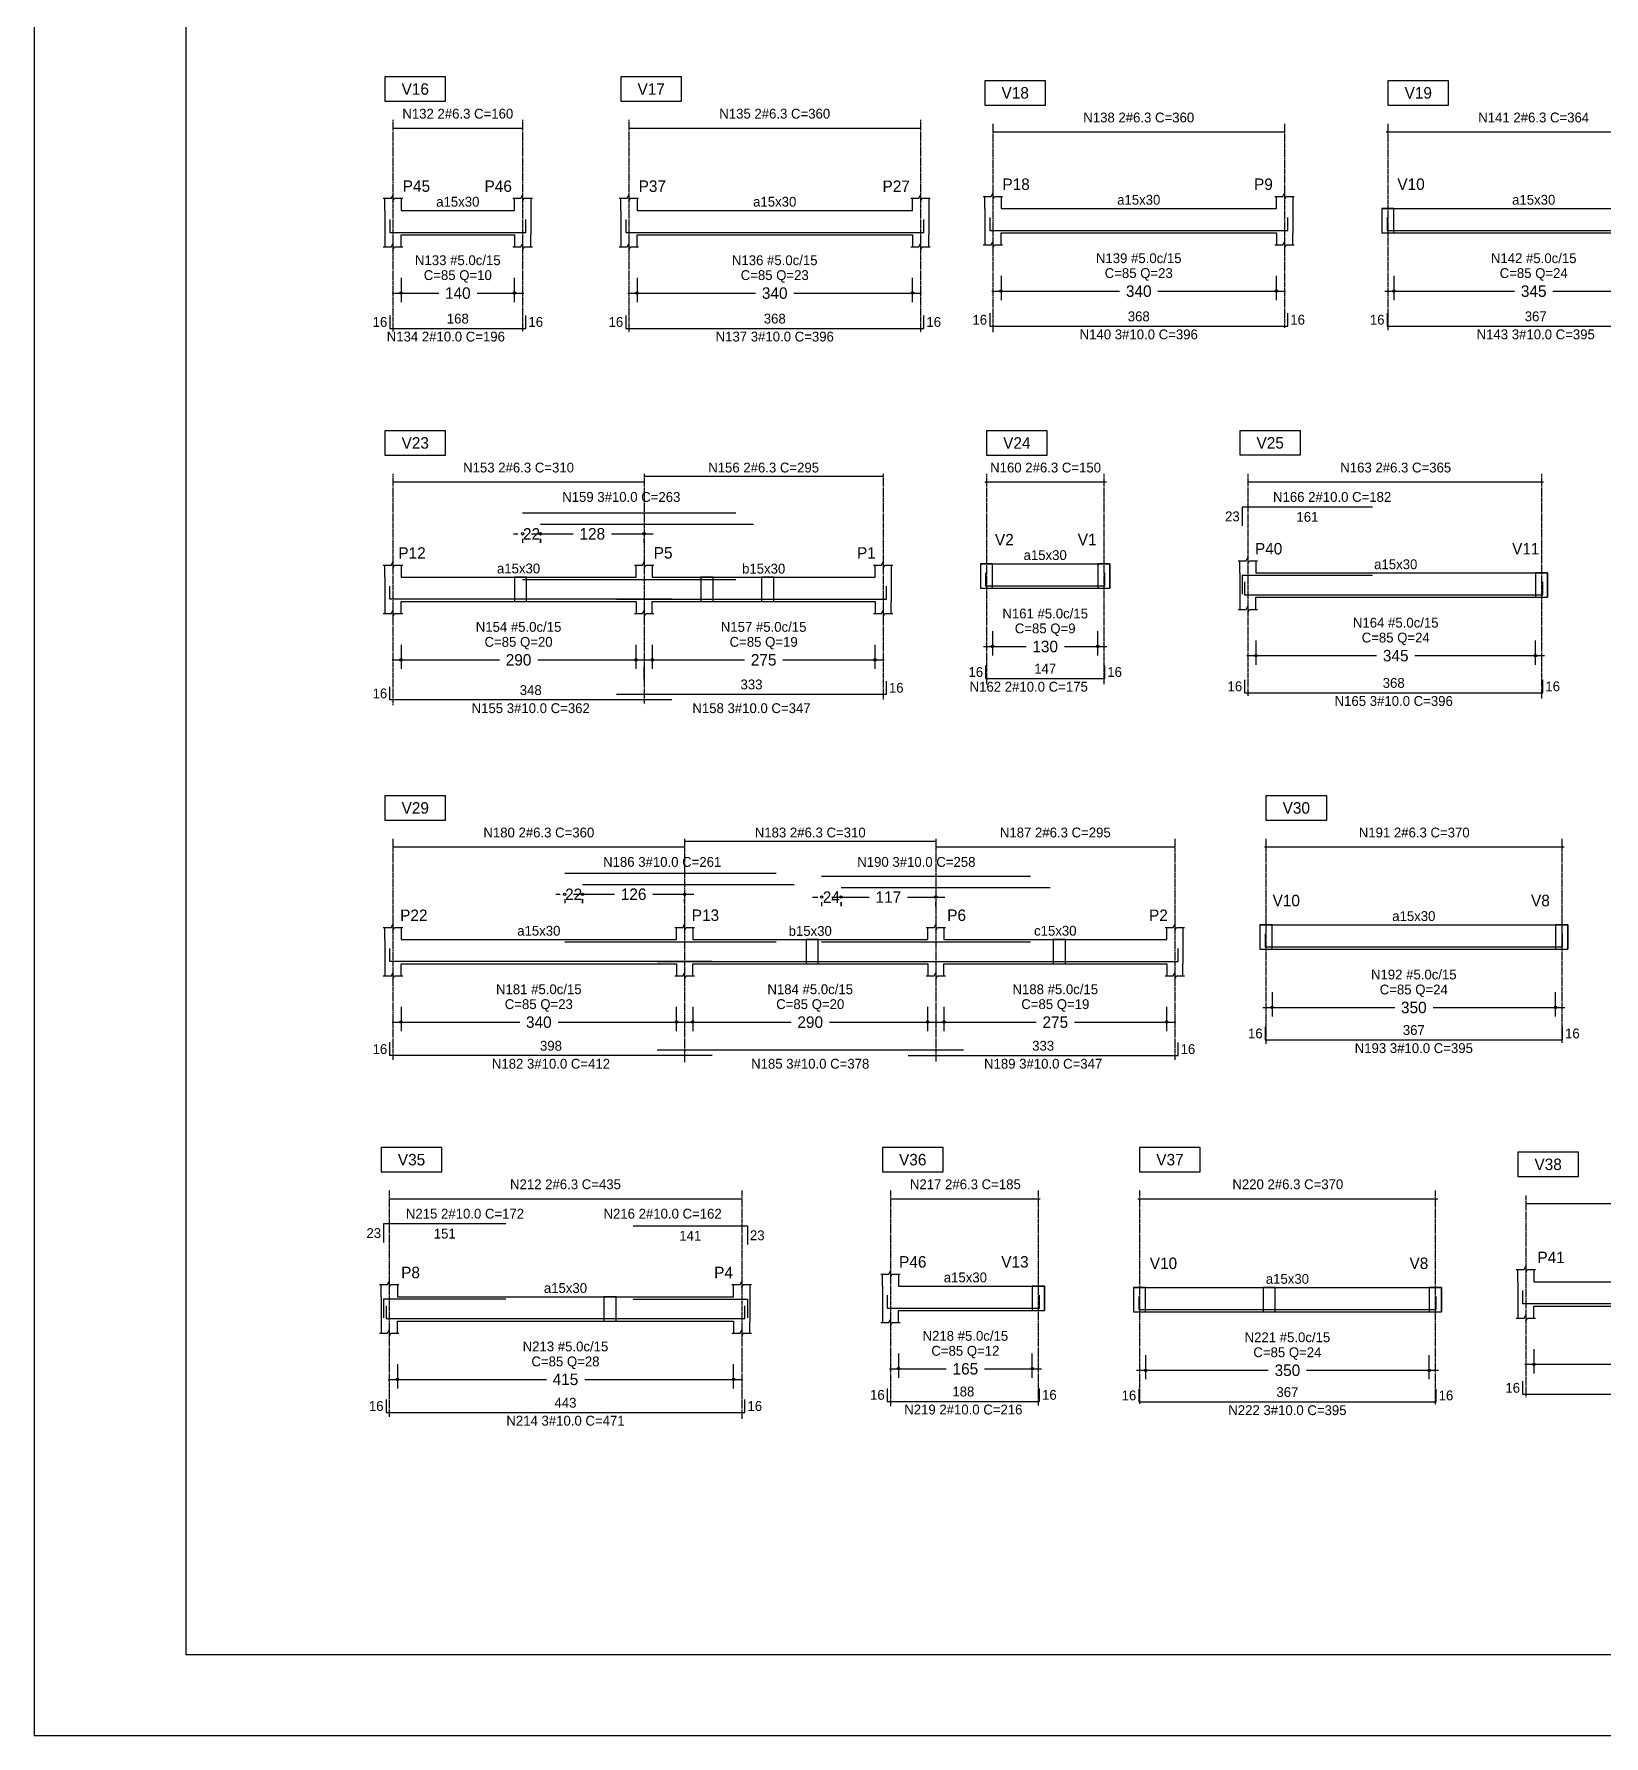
# Model space of a CAD drawing. Extents: x -8959 to 10104, y 7473 to 11928.
# Drawn here: x -8959 to -7021, y 7473 to 9575 of the extents above; entities that cross this region are included whole.
import ezdxf
from ezdxf.enums import TextEntityAlignment as Align

# ---------------------------------------------------------------- set-up
doc = ezdxf.new("R2010")
doc.units = 0
doc.header["$LTSCALE"] = 10
doc.header["$MEASUREMENT"] = 0
doc.linetypes.add('LT0', pattern=[0])
doc.linetypes.add('LT3', pattern=[0.264, 0.12, -0.048, 0.048, -0.048])
for name, color, linetype in [('COT-T', 1, 'LT0'), ('FER-L', 7, 'LT0'), ('FER-T', 2, 'LT0'), ('VIG-L', 7, 'LT0'), ('VIG-T', 8, 'LT0')]:
    doc.layers.add(name, color=color, linetype=linetype)

msp = doc.modelspace()

# ---------------------------------------------------------------- linework, layer by layer
at = {"layer": 'COT-T', "linetype": 'LT3'}
for p, q in [((-8516, 9468.6), (-8516, 9206.6)), ((-8356, 9468.6), (-8356, 9207.6)), ((-8224.8, 9468.6), (-8224.8, 9206.6)), ((-7864.8, 9468.6), (-7864.8, 9206.6)), ((-7775.5, 9463.9), (-7775.5, 9206.6)), ((-7415.5, 9463.9), (-7415.5, 9211.6)), ((-7288, 9463.9), (-7288, 9209.1)), ((-8516, 9031.7), (-8516, 8746)), ((-8206, 9031.7), (-8206, 8747.3)), ((-7911, 9031.7), (-7911, 8752.8)), ((-7783.5, 9031.7), (-7783.5, 8772.2)), ((-7638.5, 9031.7), (-7638.5, 8772.2)), ((-7460.8, 9031.7), (-7460.8, 8757.8)), ((-7098.3, 9031.7), (-7098.3, 8754.1)), ((-8516, 8581.1), (-8516, 8308.4)), ((-8156, 8581.1), (-8156, 8305.2)), ((-7846, 8581.1), (-7846, 8306.3)), ((-7551, 8581.1), (-7551, 8308.4)), ((-7438.5, 8581.1), (-7438.5, 8327.5)), ((-7073.5, 8581.1), (-7073.5, 8328.7)), ((-8520.6, 8146.8), (-8520.6, 7867.1)), ((-8085.6, 8146.8), (-8085.6, 7864.5)), ((-7902, 8146.8), (-7902, 7880.7)), ((-7719.5, 8146.8), (-7719.5, 7881.6)), ((-7594.5, 8146.8), (-7594.5, 7883.5)), ((-7229.5, 8146.8), (-7229.5, 7882.6)), ((-7117.7, 8140.9), (-7117.7, 7891.6))]:
    msp.add_line(p, q, dxfattribs=at)
at = {"layer": 'COT-T', "linetype": 'LT0'}
for p, q in [((-8506, 9273.6), (-8506, 9243.6)), ((-8366, 9243.6), (-8366, 9273.6)), ((-8214.8, 9273.6), (-8214.8, 9243.6)), ((-7874.8, 9243.6), (-7874.8, 9273.6)), ((-7765.5, 9276.1), (-7765.5, 9246.1)), ((-7425.5, 9246.1), (-7425.5, 9276.1)), ((-7280.5, 9276.1), (-7280.5, 9246.1)), ((-8517.2, 9254.9), (-8459.6, 9254.9)), ((-8412.3, 9254.9), (-8354.7, 9254.9)), ((-8226, 9254.9), (-8068.4, 9254.9)), ((-8021.2, 9254.9), (-7863.5, 9254.9)), ((-7776.8, 9257.3), (-7619.2, 9257.3)), ((-7571.9, 9257.3), (-7414.3, 9257.3)), ((-7291.8, 9257.3), (-7131.7, 9257.3)), ((-7084.4, 9257.3), (-6924.3, 9257.3)), ((-8367.2, 8957.7), (-8361.8, 8957.7)), ((-8356, 8951.4), (-8356, 8946.4)), ((-8345.2, 8957.7), (-8293.6, 8957.7)), ((-8334, 8946.4), (-8334, 8951.4)), ((-8334, 8951.4), (-8334, 8946.4)), ((-8328.1, 8957.7), (-8322.7, 8957.7)), ((-8246.3, 8957.7), (-8194.7, 8957.7)), ((-8206, 8946.4), (-8206, 8951.4)), ((-7776, 8837.4), (-7776, 8807.4)), ((-7646, 8807.4), (-7646, 8837.4)), ((-7450.8, 8826.1), (-7450.8, 8796.1)), ((-7105.8, 8796.1), (-7105.8, 8826.1)), ((-8506, 8820.8), (-8506, 8790.8)), ((-8216, 8790.8), (-8216, 8820.8)), ((-8196, 8820.8), (-8196, 8790.8)), ((-7921, 8790.8), (-7921, 8820.8)), ((-7787.2, 8818.6), (-7734.6, 8818.6)), ((-7687.3, 8818.6), (-7634.7, 8818.6)), ((-7462, 8807.3), (-7301.9, 8807.3)), ((-7254.7, 8807.3), (-7094.5, 8807.3)), ((-8517.2, 8802.1), (-8384.6, 8802.1)), ((-8337.3, 8802.1), (-8204.7, 8802.1)), ((-8207.2, 8802.1), (-8082.1, 8802.1)), ((-8206, 8778.1), (-8206, 8793.1)), ((-8034.8, 8802.1), (-7909.7, 8802.1)), ((-8315.2, 8512.7), (-8309.8, 8512.7)), ((-8293.2, 8512.7), (-8242.6, 8512.7)), ((-8276.1, 8512.7), (-8270.7, 8512.7)), ((-8195.3, 8512.7), (-8144.7, 8512.7)), ((-8304, 8506.5), (-8304, 8501.5)), ((-8282, 8501.5), (-8282, 8506.5)), ((-8282, 8506.5), (-8282, 8501.5)), ((-8156, 8501.5), (-8156, 8506.5)), ((-7998.2, 8509.2), (-7991.8, 8509.2)), ((-7987, 8503), (-7987, 8498)), ((-7974.2, 8509.2), (-7928.1, 8509.2)), ((-7963, 8498), (-7963, 8503)), ((-7963, 8503), (-7963, 8498)), ((-7958.1, 8509.2), (-7951.7, 8509.2)), ((-7880.8, 8509.2), (-7834.7, 8509.2)), ((-7846, 8498), (-7846, 8503)), ((-7431, 8391.6), (-7431, 8361.6)), ((-7081, 8361.6), (-7081, 8391.6)), ((-8506, 8373.5), (-8506, 8343.5)), ((-8166, 8343.5), (-8166, 8373.5)), ((-8146, 8373.5), (-8146, 8343.5)), ((-7856, 8343.5), (-7856, 8373.5)), ((-7836, 8373.5), (-7836, 8343.5)), ((-7561, 8343.5), (-7561, 8373.5)), ((-7442.2, 8372.9), (-7279.6, 8372.9)), ((-7232.3, 8372.9), (-7069.7, 8372.9)), ((-8517.2, 8354.8), (-8359.6, 8354.8)), ((-8312.3, 8354.8), (-8154.7, 8354.8)), ((-8157.2, 8354.8), (-8024.6, 8354.8)), ((-7977.3, 8354.8), (-7844.7, 8354.8)), ((-7847.2, 8354.8), (-7722.1, 8354.8)), ((-7674.8, 8354.8), (-7549.7, 8354.8)), ((-7892, 7945.5), (-7892, 7915.5)), ((-7727, 7915.5), (-7727, 7945.5)), ((-7587, 7943.8), (-7587, 7913.8)), ((-7237, 7913.8), (-7237, 7943.8)), ((-7107.7, 7951), (-7107.7, 7921)), ((-8510.6, 7932.4), (-8510.6, 7902.4)), ((-8095.6, 7902.4), (-8095.6, 7932.4)), ((-7903.2, 7926.8), (-7833.1, 7926.8)), ((-7785.8, 7926.8), (-7715.7, 7926.8)), ((-7598.2, 7925), (-7435.6, 7925)), ((-7388.3, 7925), (-7225.7, 7925)), ((-7119, 7932.3), (-6961.4, 7932.3)), ((-8521.8, 7913.7), (-8326.7, 7913.7)), ((-8279.4, 7913.7), (-8084.3, 7913.7))]:
    msp.add_line(p, q, dxfattribs=at)
at = {"layer": 'COT-T'}
for centre in [(-8506, 9254.9), (-8366, 9254.9), (-8214.8, 9254.9), (-7874.8, 9254.9), (-7765.5, 9257.3), (-7425.5, 9257.3), (-7280.5, 9257.3), (-8356, 8957.7), (-8334, 8957.7), (-8334, 8957.7), (-8206, 8957.7), (-7776, 8818.6), (-7646, 8818.6), (-7450.8, 8807.3), (-7105.8, 8807.3), (-8506, 8802.1), (-8216, 8802.1), (-8196, 8802.1), (-7921, 8802.1), (-8304, 8512.7), (-8282, 8512.7), (-8282, 8512.7), (-8156, 8512.7), (-7987, 8509.2), (-7963, 8509.2), (-7963, 8509.2), (-7846, 8509.2), (-7431, 8372.9), (-7081, 8372.9), (-8506, 8354.8), (-8166, 8354.8), (-8146, 8354.8), (-7856, 8354.8), (-7836, 8354.8), (-7561, 8354.8), (-7892, 7926.8), (-7727, 7926.8), (-7587, 7925), (-7237, 7925), (-7107.7, 7932.3), (-8510.6, 7913.7), (-8095.6, 7913.7)]:
    msp.add_circle(centre, 1.5, dxfattribs=at)
at = {"layer": 'FER-T', "linetype": 'LT0'}
for p, q in [((-8516, 9458.6), (-8356, 9458.6)), ((-8224.8, 9458.6), (-7864.8, 9458.6)), ((-7775.5, 9453.9), (-7415.5, 9453.9)), ((-7290, 9453.9), (-6926, 9453.9)), ((-8520, 9345.9), (-8520, 9329.9)), ((-8520, 9329.9), (-8352, 9329.9)), ((-8352, 9329.9), (-8352, 9345.9)), ((-8228.8, 9345.9), (-8228.8, 9329.9)), ((-8228.8, 9329.9), (-7860.8, 9329.9)), ((-7860.8, 9329.9), (-7860.8, 9345.9)), ((-7779.5, 9348.3), (-7779.5, 9332.3)), ((-7779.5, 9332.3), (-7411.5, 9332.3)), ((-7411.5, 9332.3), (-7411.5, 9348.3)), ((-7289, 9348.3), (-7289, 9332.3)), ((-7289, 9332.3), (-6922, 9332.3)), ((-8520, 9227.3), (-8520, 9211.3)), ((-8352, 9211.3), (-8352, 9227.3)), ((-8228.8, 9227.3), (-8228.8, 9211.3)), ((-7860.8, 9211.3), (-7860.8, 9227.3)), ((-7779.5, 9230), (-7779.5, 9214)), ((-7411.5, 9214), (-7411.5, 9230)), ((-7289, 9230), (-7289, 9214)), ((-8520, 9211.3), (-8352, 9211.3)), ((-8228.8, 9211.3), (-7860.8, 9211.3)), ((-7779.5, 9214), (-7411.5, 9214)), ((-7289, 9214), (-6922, 9214)), ((-8516, 9021.7), (-8206, 9021.7)), ((-8206, 9028.7), (-7911, 9028.7)), ((-7785.5, 9021.7), (-7635.5, 9021.7)), ((-7460.8, 9021.7), (-7095.8, 9021.7)), ((-8356, 8983.7), (-8093, 8983.7)), ((-7306.8, 8990.7), (-7467.8, 8990.7)), ((-7467.8, 8990.7), (-7467.8, 8967.7)), ((-8334, 8969.7), (-8071, 8969.7)), ((-7784.5, 8909.6), (-7784.5, 8893.6)), ((-7637.5, 8893.6), (-7637.5, 8909.6)), ((-8520, 8877.1), (-8520, 8893.1)), ((-8356, 8901.1), (-8093, 8901.1)), ((-7907, 8877.1), (-7907, 8893.1)), ((-7784.5, 8893.6), (-7637.5, 8893.6)), ((-7306.8, 8906.3), (-7467.8, 8906.3)), ((-7467.8, 8906.3), (-7467.8, 8883.3)), ((-7464.8, 8898.3), (-7464.8, 8882.3)), ((-7096.8, 8882.3), (-7096.8, 8898.3)), ((-8172, 8877.1), (-8520, 8877.1)), ((-8240, 8877.1), (-7907, 8877.1)), ((-7464.8, 8882.3), (-7096.8, 8882.3)), ((-7784.5, 8795.1), (-7784.5, 8779.1)), ((-7637.5, 8779.1), (-7637.5, 8795.1)), ((-8520, 8752.6), (-8520, 8768.6)), ((-7907, 8759.6), (-7907, 8775.6)), ((-7784.5, 8779.1), (-7637.5, 8779.1)), ((-7464.8, 8777.4), (-7464.8, 8761.4)), ((-7096.8, 8761.4), (-7096.8, 8777.4)), ((-8172, 8752.6), (-8520, 8752.6)), ((-8240, 8759.6), (-7907, 8759.6)), ((-7464.8, 8761.4), (-7096.8, 8761.4)), ((-8156, 8578.1), (-7846, 8578.1)), ((-8516, 8571.1), (-8156, 8571.1)), ((-7846, 8571.1), (-7551, 8571.1)), ((-7440.5, 8571.1), (-7070.5, 8571.1)), ((-8304, 8538.7), (-8043, 8538.7)), ((-7987, 8535.2), (-7729, 8535.2)), ((-8282, 8524.7), (-8021, 8524.7)), ((-7963, 8521.2), (-7705, 8521.2)), ((-8304, 8453.8), (-8043, 8453.8)), ((-7987, 8453.8), (-7729, 8453.8)), ((-7439.5, 8463.9), (-7439.5, 8447.9)), ((-7439.5, 8447.9), (-7072.5, 8447.9)), ((-7072.5, 8447.9), (-7072.5, 8463.9)), ((-8520, 8429.8), (-8520, 8445.8)), ((-8122, 8429.8), (-8520, 8429.8)), ((-8190, 8429.8), (-7812, 8429.8)), ((-7880, 8429.8), (-7547, 8429.8)), ((-7547, 8429.8), (-7547, 8445.8)), ((-7439.5, 8348.8), (-7439.5, 8332.8)), ((-7072.5, 8332.8), (-7072.5, 8348.8)), ((-8520, 8313.5), (-8520, 8329.5)), ((-7547, 8313.5), (-7547, 8329.5)), ((-7439.5, 8332.8), (-7072.5, 8332.8)), ((-8122, 8313.5), (-8520, 8313.5)), ((-8190, 8320.5), (-7812, 8320.5)), ((-7880, 8313.5), (-7547, 8313.5)), ((-8520.6, 8136.8), (-8085.6, 8136.8)), ((-7902, 8136.8), (-7717, 8136.8)), ((-7596.5, 8136.8), (-7226.5, 8136.8)), ((-7117.7, 8130.9), (-6757.7, 8130.9)), ((-8376.6, 8105.8), (-8527.6, 8105.8)), ((-8527.6, 8105.8), (-8527.6, 8082.8)), ((-8219.6, 8103.1), (-8078.6, 8103.1)), ((-8078.6, 8103.1), (-8078.6, 8080.1)), ((-8376.6, 8012.7), (-8527.6, 8012.7)), ((-8527.6, 8012.7), (-8527.6, 7989.7)), ((-8219.6, 8012.7), (-8078.6, 8012.7)), ((-8078.6, 8012.7), (-8078.6, 7989.7)), ((-7906, 8017.8), (-7906, 8001.8)), ((-7718, 8001.8), (-7718, 8017.8)), ((-7595.5, 8016), (-7595.5, 8000)), ((-7228.5, 8000), (-7228.5, 8016)), ((-7121.7, 8023.3), (-7121.7, 8007.3)), ((-7121.7, 8007.3), (-6753.7, 8007.3)), ((-8524.6, 8004.7), (-8524.6, 7988.7)), ((-8524.6, 7988.7), (-8081.6, 7988.7)), ((-8081.6, 7988.7), (-8081.6, 8004.7)), ((-7906, 8001.8), (-7718, 8001.8)), ((-7595.5, 8000), (-7228.5, 8000)), ((-7906, 7902.6), (-7906, 7886.6)), ((-7718, 7886.6), (-7718, 7902.6)), ((-7595.5, 7901.9), (-7595.5, 7885.9)), ((-7228.5, 7885.9), (-7228.5, 7901.9)), ((-7121.7, 7911.3), (-7121.7, 7895.3)), ((-8524.6, 7888.8), (-8524.6, 7872.8)), ((-8081.6, 7872.8), (-8081.6, 7888.8)), ((-7906, 7886.6), (-7718, 7886.6)), ((-7595.5, 7885.9), (-7228.5, 7885.9)), ((-7121.7, 7895.3), (-6753.7, 7895.3)), ((-8524.6, 7872.8), (-8081.6, 7872.8))]:
    msp.add_line(p, q, dxfattribs=at)
at = {"layer": 'VIG-T', "linetype": 'ByBlock'}
for p, q in [((-8959, 11928.5), (-8959, 7473.5)), ((-8771.5, 11853.5), (-8771.5, 7573.5)), ((-2752, 7573.5), (-8771.5, 7573.5)), ((-2652, 7473.5), (-8959, 7473.5))]:
    msp.add_line(p, q, dxfattribs=at)
at = {"layer": 'VIG-T', "linetype": 'LT0'}
for p, q in [((-8451, 9521.8), (-8526, 9521.8)), ((-8526, 9521.8), (-8526, 9491.8)), ((-8451, 9491.8), (-8451, 9521.8)), ((-8159.8, 9521.8), (-8234.8, 9521.8)), ((-8234.8, 9521.8), (-8234.8, 9491.8)), ((-8159.8, 9491.8), (-8159.8, 9521.8)), ((-7710.5, 9517.1), (-7785.5, 9517.1)), ((-7785.5, 9517.1), (-7785.5, 9487.1)), ((-7710.5, 9487.1), (-7710.5, 9517.1)), ((-7213, 9517.1), (-7288, 9517.1)), ((-7288, 9517.1), (-7288, 9487.1)), ((-7213, 9487.1), (-7213, 9517.1)), ((-8526, 9491.8), (-8451, 9491.8)), ((-8234.8, 9491.8), (-8159.8, 9491.8)), ((-7785.5, 9487.1), (-7710.5, 9487.1)), ((-7288, 9487.1), (-7213, 9487.1)), ((-8528, 9371.9), (-8518, 9371.9)), ((-8526, 9356.9), (-8526, 9371.9)), ((-8518, 9371.9), (-8516, 9375.9)), ((-8516, 9375.9), (-8516, 9367.9)), ((-8516, 9367.9), (-8514, 9371.9)), ((-8514, 9371.9), (-8504, 9371.9)), ((-8506, 9371.9), (-8506, 9356.9)), ((-8368, 9371.9), (-8358, 9371.9)), ((-8366, 9356.9), (-8366, 9371.9)), ((-8358, 9371.9), (-8356, 9375.9)), ((-8356, 9375.9), (-8356, 9367.9)), ((-8356, 9367.9), (-8354, 9371.9)), ((-8354, 9371.9), (-8344, 9371.9)), ((-8346, 9371.9), (-8346, 9356.9)), ((-8236.8, 9371.9), (-8226.8, 9371.9)), ((-8234.8, 9356.9), (-8234.8, 9371.9)), ((-8226.8, 9371.9), (-8224.8, 9375.9)), ((-8224.8, 9375.9), (-8224.8, 9367.9)), ((-8224.8, 9367.9), (-8222.8, 9371.9)), ((-8222.8, 9371.9), (-8212.8, 9371.9)), ((-8214.8, 9371.9), (-8214.8, 9356.9)), ((-7876.8, 9371.9), (-7866.8, 9371.9)), ((-7874.8, 9356.9), (-7874.8, 9371.9)), ((-7866.8, 9371.9), (-7864.8, 9375.9)), ((-7864.8, 9375.9), (-7864.8, 9367.9)), ((-7864.8, 9367.9), (-7862.8, 9371.9)), ((-7862.8, 9371.9), (-7852.8, 9371.9)), ((-7854.8, 9371.9), (-7854.8, 9356.9)), ((-7787.5, 9374.3), (-7777.5, 9374.3)), ((-7785.5, 9359.3), (-7785.5, 9374.3)), ((-7777.5, 9374.3), (-7775.5, 9378.3)), ((-7775.5, 9378.3), (-7775.5, 9370.3)), ((-7775.5, 9370.3), (-7773.5, 9374.3)), ((-7773.5, 9374.3), (-7763.5, 9374.3)), ((-7765.5, 9374.3), (-7765.5, 9359.3)), ((-7427.5, 9374.3), (-7417.5, 9374.3)), ((-7425.5, 9359.3), (-7425.5, 9374.3)), ((-7417.5, 9374.3), (-7415.5, 9378.3)), ((-7415.5, 9378.3), (-7415.5, 9370.3)), ((-7415.5, 9370.3), (-7413.5, 9374.3)), ((-7413.5, 9374.3), (-7403.5, 9374.3)), ((-7405.5, 9374.3), (-7405.5, 9359.3)), ((-8526, 9356.9), (-8526, 9326.9)), ((-8506, 9356.9), (-8366, 9356.9)), ((-8346, 9356.9), (-8346, 9326.9)), ((-8234.8, 9356.9), (-8234.8, 9326.9)), ((-8214.8, 9356.9), (-7874.8, 9356.9)), ((-7854.8, 9356.9), (-7854.8, 9326.9)), ((-7785.5, 9359.3), (-7785.5, 9329.3)), ((-7765.5, 9359.3), (-7425.5, 9359.3)), ((-7405.5, 9359.3), (-7405.5, 9329.3)), ((-7295.5, 9359.3), (-7280.5, 9359.3)), ((-7295.5, 9359.3), (-7295.5, 9329.3)), ((-7280.5, 9359.3), (-7295.5, 9359.3)), ((-7295.5, 9359.3), (-7295.5, 9329.3)), ((-7280.5, 9359.3), (-6935.5, 9359.3)), ((-7280.5, 9329.3), (-7280.5, 9359.3)), ((-8528, 9311.9), (-8518, 9311.9)), ((-8526, 9326.9), (-8526, 9311.9)), ((-8518, 9311.9), (-8516, 9315.9)), ((-8516, 9315.9), (-8516, 9307.9)), ((-8516, 9307.9), (-8514, 9311.9)), ((-8514, 9311.9), (-8504, 9311.9)), ((-8506, 9326.9), (-8366, 9326.9)), ((-8506, 9311.9), (-8506, 9326.9)), ((-8368, 9311.9), (-8358, 9311.9)), ((-8366, 9326.9), (-8366, 9311.9)), ((-8358, 9311.9), (-8356, 9315.9)), ((-8356, 9315.9), (-8356, 9307.9)), ((-8356, 9307.9), (-8354, 9311.9)), ((-8354, 9311.9), (-8344, 9311.9)), ((-8346, 9311.9), (-8346, 9326.9)), ((-8236.8, 9311.9), (-8226.8, 9311.9)), ((-8234.8, 9326.9), (-8234.8, 9311.9)), ((-8226.8, 9311.9), (-8224.8, 9315.9)), ((-8224.8, 9315.9), (-8224.8, 9307.9)), ((-8224.8, 9307.9), (-8222.8, 9311.9)), ((-8222.8, 9311.9), (-8212.8, 9311.9)), ((-8214.8, 9326.9), (-7874.8, 9326.9)), ((-8214.8, 9311.9), (-8214.8, 9326.9)), ((-7876.8, 9311.9), (-7866.8, 9311.9)), ((-7874.8, 9326.9), (-7874.8, 9311.9)), ((-7866.8, 9311.9), (-7864.8, 9315.9)), ((-7864.8, 9315.9), (-7864.8, 9307.9)), ((-7864.8, 9307.9), (-7862.8, 9311.9)), ((-7862.8, 9311.9), (-7852.8, 9311.9)), ((-7854.8, 9311.9), (-7854.8, 9326.9)), ((-7787.5, 9314.3), (-7777.5, 9314.3)), ((-7785.5, 9329.3), (-7785.5, 9314.3)), ((-7777.5, 9314.3), (-7775.5, 9318.3)), ((-7775.5, 9318.3), (-7775.5, 9310.3)), ((-7775.5, 9310.3), (-7773.5, 9314.3)), ((-7773.5, 9314.3), (-7763.5, 9314.3)), ((-7765.5, 9329.3), (-7425.5, 9329.3)), ((-7765.5, 9314.3), (-7765.5, 9329.3)), ((-7427.5, 9314.3), (-7417.5, 9314.3)), ((-7425.5, 9329.3), (-7425.5, 9314.3)), ((-7417.5, 9314.3), (-7415.5, 9318.3)), ((-7415.5, 9318.3), (-7415.5, 9310.3)), ((-7415.5, 9310.3), (-7413.5, 9314.3)), ((-7413.5, 9314.3), (-7403.5, 9314.3)), ((-7405.5, 9314.3), (-7405.5, 9329.3)), ((-7295.5, 9329.3), (-7280.5, 9329.3)), ((-7295.5, 9329.3), (-7280.5, 9329.3)), ((-7280.5, 9329.3), (-6935.5, 9329.3)), ((-8451, 9084.9), (-8526, 9084.9)), ((-8526, 9084.9), (-8526, 9054.9)), ((-8451, 9054.9), (-8451, 9084.9)), ((-7708.5, 9084.9), (-7783.5, 9084.9)), ((-7783.5, 9084.9), (-7783.5, 9054.9)), ((-7708.5, 9054.9), (-7708.5, 9084.9)), ((-7395.8, 9085), (-7470.8, 9085)), ((-7470.8, 9085), (-7470.8, 9055)), ((-7395.8, 9055), (-7395.8, 9085)), ((-8526, 9054.9), (-8451, 9054.9)), ((-7783.5, 9054.9), (-7708.5, 9054.9)), ((-7470.8, 9055), (-7395.8, 9055)), ((-8528, 8919.1), (-8518, 8919.1)), ((-8526, 8904.1), (-8526, 8919.1)), ((-8518, 8919.1), (-8516, 8923.1)), ((-8516, 8923.1), (-8516, 8915.1)), ((-8516, 8915.1), (-8514, 8919.1)), ((-8514, 8919.1), (-8504, 8919.1)), ((-8506, 8919.1), (-8506, 8904.1)), ((-8218, 8919.1), (-8208, 8919.1)), ((-8216, 8904.1), (-8216, 8919.1)), ((-8208, 8919.1), (-8206, 8923.1)), ((-8206, 8923.1), (-8206, 8915.1)), ((-8206, 8915.1), (-8204, 8919.1)), ((-8204, 8919.1), (-8194, 8919.1)), ((-8196, 8919.1), (-8196, 8904.1)), ((-7923, 8919.1), (-7913, 8919.1)), ((-7921, 8904.1), (-7921, 8919.1)), ((-7913, 8919.1), (-7911, 8923.1)), ((-7911, 8923.1), (-7911, 8915.1)), ((-7911, 8915.1), (-7909, 8919.1)), ((-7909, 8919.1), (-7899, 8919.1)), ((-7901, 8919.1), (-7901, 8904.1)), ((-7791, 8920.6), (-7776, 8920.6)), ((-7791, 8920.6), (-7791, 8890.6)), ((-7776, 8920.6), (-7791, 8920.6)), ((-7791, 8920.6), (-7791, 8890.6)), ((-7776, 8920.6), (-7646, 8920.6)), ((-7776, 8890.6), (-7776, 8920.6)), ((-7646, 8920.6), (-7631, 8920.6)), ((-7631, 8920.6), (-7646, 8920.6)), ((-7646, 8920.6), (-7646, 8890.6)), ((-7631, 8920.6), (-7631, 8890.6)), ((-7631, 8890.6), (-7631, 8920.6)), ((-7472.8, 8924.3), (-7462.8, 8924.3)), ((-7470.8, 8909.3), (-7470.8, 8924.3)), ((-7462.8, 8924.3), (-7460.8, 8928.3)), ((-7460.8, 8928.3), (-7460.8, 8920.3)), ((-7460.8, 8920.3), (-7458.8, 8924.3)), ((-7458.8, 8924.3), (-7448.8, 8924.3)), ((-7450.8, 8924.3), (-7450.8, 8909.3)), ((-8526, 8904.1), (-8526, 8874.1)), ((-8506, 8904.1), (-8366, 8904.1)), ((-8366, 8904.1), (-8351, 8904.1)), ((-8351, 8904.1), (-8366, 8904.1)), ((-8366, 8904.1), (-8366, 8874.1)), ((-8351, 8904.1), (-8216, 8904.1)), ((-8351, 8874.1), (-8351, 8904.1)), ((-8196, 8904.1), (-8136, 8904.1)), ((-8136, 8904.1), (-8121, 8904.1)), ((-8121, 8904.1), (-8136, 8904.1)), ((-8136, 8904.1), (-8136, 8874.1)), ((-8121, 8904.1), (-8061, 8904.1)), ((-8121, 8874.1), (-8121, 8904.1)), ((-8061, 8904.1), (-8046, 8904.1)), ((-8046, 8904.1), (-8061, 8904.1)), ((-8061, 8904.1), (-8061, 8874.1)), ((-8046, 8904.1), (-7921, 8904.1)), ((-8046, 8874.1), (-8046, 8904.1)), ((-7901, 8904.1), (-7901, 8874.1)), ((-7791, 8890.6), (-7776, 8890.6)), ((-7791, 8890.6), (-7776, 8890.6)), ((-7776, 8890.6), (-7646, 8890.6)), ((-7646, 8890.6), (-7631, 8890.6)), ((-7646, 8890.6), (-7631, 8890.6)), ((-7470.8, 8909.3), (-7470.8, 8879.3)), ((-7450.8, 8909.3), (-7105.8, 8909.3)), ((-7105.8, 8909.3), (-7090.8, 8909.3)), ((-7090.8, 8909.3), (-7105.8, 8909.3)), ((-7105.8, 8909.3), (-7105.8, 8879.3)), ((-7090.8, 8909.3), (-7090.8, 8879.3)), ((-7090.8, 8879.3), (-7090.8, 8909.3)), ((-8526, 8874.1), (-8526, 8859.1)), ((-8506, 8874.1), (-8366, 8874.1)), ((-8506, 8859.1), (-8506, 8874.1)), ((-8366, 8874.1), (-8351, 8874.1)), ((-8366, 8874.1), (-8351, 8874.1)), ((-8351, 8874.1), (-8216, 8874.1)), ((-8216, 8874.1), (-8216, 8859.1)), ((-8196, 8874.1), (-8136, 8874.1)), ((-8196, 8859.1), (-8196, 8874.1)), ((-8136, 8874.1), (-8121, 8874.1)), ((-8136, 8874.1), (-8121, 8874.1)), ((-8121, 8874.1), (-8061, 8874.1)), ((-8061, 8874.1), (-8046, 8874.1)), ((-8061, 8874.1), (-8046, 8874.1)), ((-8046, 8874.1), (-7921, 8874.1)), ((-7921, 8874.1), (-7921, 8859.1)), ((-7901, 8859.1), (-7901, 8874.1)), ((-7470.8, 8879.3), (-7470.8, 8864.3)), ((-7462.8, 8864.3), (-7460.8, 8868.3)), ((-7460.8, 8868.3), (-7460.8, 8860.3)), ((-7450.8, 8879.3), (-7105.8, 8879.3)), ((-7450.8, 8864.3), (-7450.8, 8879.3)), ((-7105.8, 8879.3), (-7090.8, 8879.3)), ((-7105.8, 8879.3), (-7090.8, 8879.3)), ((-8528, 8859.1), (-8518, 8859.1)), ((-8518, 8859.1), (-8516, 8863.1)), ((-8516, 8863.1), (-8516, 8855.1)), ((-8516, 8855.1), (-8514, 8859.1)), ((-8514, 8859.1), (-8504, 8859.1)), ((-8218, 8859.1), (-8208, 8859.1)), ((-8208, 8859.1), (-8206, 8863.1)), ((-8206, 8863.1), (-8206, 8855.1)), ((-8206, 8855.1), (-8204, 8859.1)), ((-8204, 8859.1), (-8194, 8859.1)), ((-7923, 8859.1), (-7913, 8859.1)), ((-7913, 8859.1), (-7911, 8863.1)), ((-7911, 8863.1), (-7911, 8855.1)), ((-7911, 8855.1), (-7909, 8859.1)), ((-7909, 8859.1), (-7899, 8859.1)), ((-7472.8, 8864.3), (-7462.8, 8864.3)), ((-7460.8, 8860.3), (-7458.8, 8864.3)), ((-7458.8, 8864.3), (-7448.8, 8864.3)), ((-8451, 8634.3), (-8526, 8634.3)), ((-8526, 8634.3), (-8526, 8604.3)), ((-8451, 8604.3), (-8451, 8634.3)), ((-7363.5, 8634.3), (-7438.5, 8634.3)), ((-7438.5, 8634.3), (-7438.5, 8604.3)), ((-7363.5, 8604.3), (-7363.5, 8634.3)), ((-8526, 8604.3), (-8451, 8604.3)), ((-7438.5, 8604.3), (-7363.5, 8604.3)), ((-8528, 8471.8), (-8518, 8471.8)), ((-8526, 8456.8), (-8526, 8471.8)), ((-8518, 8471.8), (-8516, 8475.8)), ((-8516, 8475.8), (-8516, 8467.8)), ((-8516, 8467.8), (-8514, 8471.8)), ((-8514, 8471.8), (-8504, 8471.8)), ((-8506, 8471.8), (-8506, 8456.8)), ((-8168, 8471.8), (-8158, 8471.8)), ((-8166, 8456.8), (-8166, 8471.8)), ((-8158, 8471.8), (-8156, 8475.8)), ((-8156, 8475.8), (-8156, 8467.8)), ((-8156, 8467.8), (-8154, 8471.8)), ((-8154, 8471.8), (-8144, 8471.8)), ((-8146, 8471.8), (-8146, 8456.8)), ((-7858, 8471.8), (-7848, 8471.8)), ((-7856, 8456.8), (-7856, 8471.8)), ((-7848, 8471.8), (-7846, 8475.8)), ((-7846, 8475.8), (-7846, 8467.8)), ((-7846, 8467.8), (-7844, 8471.8)), ((-7844, 8471.8), (-7834, 8471.8)), ((-7836, 8471.8), (-7836, 8456.8)), ((-7563, 8471.8), (-7553, 8471.8)), ((-7561, 8456.8), (-7561, 8471.8)), ((-7553, 8471.8), (-7551, 8475.8)), ((-7551, 8475.8), (-7551, 8467.8)), ((-7551, 8467.8), (-7549, 8471.8)), ((-7549, 8471.8), (-7539, 8471.8)), ((-7541, 8471.8), (-7541, 8456.8)), ((-7446, 8474.9), (-7431, 8474.9)), ((-7446, 8474.9), (-7446, 8444.9)), ((-7431, 8474.9), (-7446, 8474.9)), ((-7446, 8474.9), (-7446, 8444.9)), ((-7431, 8474.9), (-7081, 8474.9)), ((-7431, 8444.9), (-7431, 8474.9)), ((-7081, 8474.9), (-7066, 8474.9)), ((-7066, 8474.9), (-7081, 8474.9)), ((-7081, 8474.9), (-7081, 8444.9)), ((-7066, 8474.9), (-7066, 8444.9)), ((-7066, 8444.9), (-7066, 8474.9)), ((-8526, 8456.8), (-8526, 8426.8)), ((-8506, 8456.8), (-8166, 8456.8)), ((-8146, 8456.8), (-8006, 8456.8)), ((-8006, 8456.8), (-7991, 8456.8)), ((-7991, 8456.8), (-8006, 8456.8)), ((-8006, 8456.8), (-8006, 8426.8)), ((-7991, 8456.8), (-7856, 8456.8)), ((-7991, 8426.8), (-7991, 8456.8)), ((-7836, 8456.8), (-7701, 8456.8)), ((-7701, 8456.8), (-7686, 8456.8)), ((-7686, 8456.8), (-7701, 8456.8)), ((-7701, 8456.8), (-7701, 8426.8)), ((-7686, 8456.8), (-7561, 8456.8)), ((-7686, 8426.8), (-7686, 8456.8)), ((-7541, 8456.8), (-7541, 8426.8)), ((-8526, 8426.8), (-8526, 8411.8)), ((-8506, 8426.8), (-8166, 8426.8)), ((-8506, 8411.8), (-8506, 8426.8)), ((-8166, 8426.8), (-8166, 8411.8)), ((-8146, 8426.8), (-8006, 8426.8)), ((-8146, 8411.8), (-8146, 8426.8)), ((-8006, 8426.8), (-7991, 8426.8)), ((-8006, 8426.8), (-7991, 8426.8)), ((-7991, 8426.8), (-7856, 8426.8)), ((-7856, 8426.8), (-7856, 8411.8)), ((-7836, 8426.8), (-7701, 8426.8)), ((-7836, 8411.8), (-7836, 8426.8)), ((-7701, 8426.8), (-7686, 8426.8)), ((-7701, 8426.8), (-7686, 8426.8)), ((-7686, 8426.8), (-7561, 8426.8)), ((-7561, 8426.8), (-7561, 8411.8)), ((-7541, 8411.8), (-7541, 8426.8)), ((-7446, 8444.9), (-7431, 8444.9)), ((-7446, 8444.9), (-7431, 8444.9)), ((-7431, 8444.9), (-7081, 8444.9)), ((-7081, 8444.9), (-7066, 8444.9)), ((-7081, 8444.9), (-7066, 8444.9)), ((-8528, 8411.8), (-8518, 8411.8)), ((-8518, 8411.8), (-8516, 8415.8)), ((-8516, 8415.8), (-8516, 8407.8)), ((-8516, 8407.8), (-8514, 8411.8)), ((-8514, 8411.8), (-8504, 8411.8)), ((-8168, 8411.8), (-8158, 8411.8)), ((-8158, 8411.8), (-8156, 8415.8)), ((-8156, 8415.8), (-8156, 8407.8)), ((-8156, 8407.8), (-8154, 8411.8)), ((-8154, 8411.8), (-8144, 8411.8)), ((-7858, 8411.8), (-7848, 8411.8)), ((-7848, 8411.8), (-7846, 8415.8)), ((-7846, 8415.8), (-7846, 8407.8)), ((-7846, 8407.8), (-7844, 8411.8)), ((-7844, 8411.8), (-7834, 8411.8)), ((-7563, 8411.8), (-7553, 8411.8)), ((-7553, 8411.8), (-7551, 8415.8)), ((-7551, 8415.8), (-7551, 8407.8)), ((-7551, 8407.8), (-7549, 8411.8)), ((-7549, 8411.8), (-7539, 8411.8)), ((-8455.6, 8200), (-8530.6, 8200)), ((-8530.6, 8200), (-8530.6, 8170)), ((-8455.6, 8170), (-8455.6, 8200)), ((-7837, 8200), (-7912, 8200)), ((-7912, 8200), (-7912, 8170)), ((-7837, 8170), (-7837, 8200)), ((-7519.5, 8200), (-7594.5, 8200)), ((-7594.5, 8200), (-7594.5, 8170)), ((-7519.5, 8170), (-7519.5, 8200)), ((-7052.7, 8194.2), (-7127.7, 8194.2)), ((-7127.7, 8194.2), (-7127.7, 8164.2)), ((-7052.7, 8164.2), (-7052.7, 8194.2)), ((-8530.6, 8170), (-8455.6, 8170)), ((-7912, 8170), (-7837, 8170)), ((-7594.5, 8170), (-7519.5, 8170)), ((-7127.7, 8164.2), (-7052.7, 8164.2)), ((-7129.7, 8049.3), (-7119.7, 8049.3)), ((-7127.7, 8034.3), (-7127.7, 8049.3)), ((-7119.7, 8049.3), (-7117.7, 8053.3)), ((-7117.7, 8053.3), (-7117.7, 8045.3)), ((-7117.7, 8045.3), (-7115.7, 8049.3)), ((-7115.7, 8049.3), (-7105.7, 8049.3)), ((-7107.7, 8049.3), (-7107.7, 8034.3)), ((-8532.6, 8030.7), (-8522.6, 8030.7)), ((-8530.6, 8015.7), (-8530.6, 8030.7)), ((-8522.6, 8030.7), (-8520.6, 8034.7)), ((-8520.6, 8034.7), (-8520.6, 8026.7)), ((-8520.6, 8026.7), (-8518.6, 8030.7)), ((-8518.6, 8030.7), (-8508.6, 8030.7)), ((-8510.6, 8030.7), (-8510.6, 8015.7)), ((-8097.6, 8030.7), (-8087.6, 8030.7)), ((-8095.6, 8015.7), (-8095.6, 8030.7)), ((-8087.6, 8030.7), (-8085.6, 8034.7)), ((-8085.6, 8034.7), (-8085.6, 8026.7)), ((-8085.6, 8026.7), (-8083.6, 8030.7)), ((-8083.6, 8030.7), (-8073.6, 8030.7)), ((-8075.6, 8030.7), (-8075.6, 8015.7)), ((-7914, 8043.8), (-7904, 8043.8)), ((-7912, 8028.8), (-7912, 8043.8)), ((-7912, 8028.8), (-7912, 7998.8)), ((-7904, 8043.8), (-7902, 8047.8)), ((-7902, 8047.8), (-7902, 8039.8)), ((-7902, 8039.8), (-7900, 8043.8)), ((-7900, 8043.8), (-7890, 8043.8)), ((-7892, 8043.8), (-7892, 8028.8)), ((-7892, 8028.8), (-7727, 8028.8)), ((-7727, 8028.8), (-7712, 8028.8)), ((-7712, 8028.8), (-7727, 8028.8)), ((-7727, 8028.8), (-7727, 7998.8)), ((-7712, 8028.8), (-7712, 7998.8)), ((-7712, 7998.8), (-7712, 8028.8)), ((-7602, 8027), (-7587, 8027)), ((-7602, 8027), (-7602, 7997)), ((-7587, 8027), (-7602, 8027)), ((-7602, 8027), (-7602, 7997)), ((-7587, 8027), (-7442, 8027)), ((-7587, 7997), (-7587, 8027)), ((-7442, 8027), (-7427, 8027)), ((-7427, 8027), (-7442, 8027)), ((-7442, 8027), (-7442, 7997)), ((-7427, 8027), (-7237, 8027)), ((-7427, 7997), (-7427, 8027)), ((-7237, 8027), (-7222, 8027)), ((-7222, 8027), (-7237, 8027)), ((-7237, 8027), (-7237, 7997)), ((-7222, 8027), (-7222, 7997)), ((-7222, 7997), (-7222, 8027)), ((-7127.7, 8034.3), (-7127.7, 8004.3)), ((-7107.7, 8034.3), (-6767.7, 8034.3)), ((-8530.6, 8015.7), (-8530.6, 7985.7)), ((-8510.6, 8015.7), (-8255.6, 8015.7)), ((-8255.6, 8015.7), (-8240.6, 8015.7)), ((-8240.6, 8015.7), (-8255.6, 8015.7)), ((-8255.6, 8015.7), (-8255.6, 7985.7)), ((-8240.6, 8015.7), (-8095.6, 8015.7)), ((-8240.6, 7985.7), (-8240.6, 8015.7)), ((-8075.6, 8015.7), (-8075.6, 7985.7)), ((-8530.6, 7985.7), (-8530.6, 7970.7)), ((-8510.6, 7985.7), (-8255.6, 7985.7)), ((-8510.6, 7970.7), (-8510.6, 7985.7)), ((-8255.6, 7985.7), (-8240.6, 7985.7)), ((-8255.6, 7985.7), (-8240.6, 7985.7)), ((-8240.6, 7985.7), (-8095.6, 7985.7)), ((-8095.6, 7985.7), (-8095.6, 7970.7)), ((-8075.6, 7970.7), (-8075.6, 7985.7)), ((-7912, 7998.8), (-7912, 7983.8)), ((-7904, 7983.8), (-7902, 7987.8)), ((-7902, 7987.8), (-7902, 7979.8)), ((-7892, 7998.8), (-7727, 7998.8)), ((-7892, 7983.8), (-7892, 7998.8)), ((-7727, 7998.8), (-7712, 7998.8)), ((-7727, 7998.8), (-7712, 7998.8)), ((-7602, 7997), (-7587, 7997)), ((-7602, 7997), (-7587, 7997)), ((-7587, 7997), (-7442, 7997)), ((-7442, 7997), (-7427, 7997)), ((-7442, 7997), (-7427, 7997)), ((-7427, 7997), (-7237, 7997)), ((-7237, 7997), (-7222, 7997)), ((-7237, 7997), (-7222, 7997)), ((-7129.7, 7989.3), (-7119.7, 7989.3)), ((-7127.7, 8004.3), (-7127.7, 7989.3)), ((-7119.7, 7989.3), (-7117.7, 7993.3)), ((-7117.7, 7993.3), (-7117.7, 7985.3)), ((-7117.7, 7985.3), (-7115.7, 7989.3)), ((-7115.7, 7989.3), (-7105.7, 7989.3)), ((-7107.7, 8004.3), (-6767.7, 8004.3)), ((-7107.7, 7989.3), (-7107.7, 8004.3)), ((-8532.6, 7970.7), (-8522.6, 7970.7)), ((-8522.6, 7970.7), (-8520.6, 7974.7)), ((-8520.6, 7974.7), (-8520.6, 7966.7)), ((-8520.6, 7966.7), (-8518.6, 7970.7)), ((-8518.6, 7970.7), (-8508.6, 7970.7)), ((-8097.6, 7970.7), (-8087.6, 7970.7)), ((-8087.6, 7970.7), (-8085.6, 7974.7)), ((-8085.6, 7974.7), (-8085.6, 7966.7)), ((-8085.6, 7966.7), (-8083.6, 7970.7)), ((-8083.6, 7970.7), (-8073.6, 7970.7)), ((-7914, 7983.8), (-7904, 7983.8)), ((-7902, 7979.8), (-7900, 7983.8)), ((-7900, 7983.8), (-7890, 7983.8))]:
    msp.add_line(p, q, dxfattribs=at)

# ---------------------------------------------------------------- texts
at = {"layer": 'COT-T'}
for s, p in [('140', (-8436, 9254.9)), ('340', (-8044.8, 9254.9)), ('340', (-7595.5, 9257.3)), ('345', (-7108, 9257.3)), ('22', (-8345, 8957.7)), ('128', (-8270, 8957.7)), ('130', (-7711, 8818.6)), ('290', (-8361, 8802.1)), ('275', (-8058.5, 8802.1)), ('345', (-7278.3, 8807.3)), ('22', (-8293, 8512.7)), ('126', (-8219, 8512.7)), ('24', (-7975, 8509.2)), ('117', (-7904.5, 8509.2)), ('350', (-7256, 8372.9)), ('340', (-8336, 8354.8)), ('290', (-8001, 8354.8)), ('275', (-7698.5, 8354.8)), ('165', (-7809.5, 7926.8)), ('350', (-7412, 7925)), ('415', (-8303.1, 7913.7))]:
    msp.add_text(s, height=14.18, dxfattribs=at).set_placement(p, align=Align.MIDDLE)
at = {"layer": 'FER-L'}
for s, p in [('N132 2#6.3 C=160', (-8436, 9476.4)), ('N135 2#6.3 C=360', (-8044.8, 9476.4)), ('N138 2#6.3 C=360', (-7595.5, 9471.7)), ('N141 2#6.3 C=364', (-7108, 9471.7)), ('N133 #5.0c/15', (-8436, 9295.7)), ('N136 #5.0c/15', (-8044.8, 9295.7)), ('N139 #5.0c/15', (-7595.5, 9298.2)), ('N142 #5.0c/15', (-7108, 9298.2)), ('C=85 Q=10', (-8436, 9275.5)), ('C=85 Q=23', (-8044.8, 9275.5)), ('C=85 Q=23', (-7595.5, 9278)), ('C=85 Q=24', (-7108, 9278)), ('168', (-8436, 9223.4)), ('16', (-8339.8, 9219.3)), ('368', (-8044.8, 9223.4)), ('16', (-7848.6, 9219.3)), ('368', (-7595.5, 9226.2)), ('16', (-7399.4, 9222)), ('367', (-7105.5, 9226.2)), ('N134 2#10.0 C=196', (-8450.8, 9201.2)), ('N137 3#10.0 C=396', (-8044.8, 9201.2)), ('N140 3#10.0 C=396', (-7595.5, 9203.9)), ('N143 3#10.0 C=395', (-7105.5, 9203.9)), ('N153 2#6.3 C=310', (-8361, 9039.5)), ('N156 2#6.3 C=295', (-8058.5, 9039.5)), ('N160 2#6.3 C=150', (-7710.5, 9039.5)), ('N163 2#6.3 C=365', (-7278.3, 9039.5)), ('N159 3#10.0 C=263', (-8234.2, 9003.2)), ('N166 2#10.0 C=182', (-7356.8, 9003.2)), ('23', (-7479.9, 8979.2)), ('161', (-7387.3, 8978.6)), ('N154 #5.0c/15', (-8361, 8843)), ('N157 #5.0c/15', (-8058.5, 8843)), ('N161 #5.0c/15', (-7711, 8859.5)), ('C=85 Q=9', (-7711, 8839.3)), ('N164 #5.0c/15', (-7278.3, 8848.2)), ('C=85 Q=20', (-8361, 8822.7)), ('C=85 Q=19', (-8058.5, 8822.7)), ('C=85 Q=24', (-7278.3, 8828)), ('147', (-7711, 8791.2)), ('16', (-7625.3, 8787.1)), ('16', (-8532.1, 8760.6)), ('348', (-8346, 8764.7)), ('333', (-8073.5, 8771.7)), ('16', (-7894.8, 8767.6)), ('N162 2#10.0 C=175', (-7731.3, 8768.9)), ('368', (-7280.8, 8773.6)), ('16', (-7084.6, 8769.4)), ('N155 3#10.0 C=362', (-8346, 8742.4)), ('N158 3#10.0 C=347', (-8073.5, 8742.4)), ('N165 3#10.0 C=396', (-7280.8, 8751.3)), ('N180 2#6.3 C=360', (-8336, 8588.9)), ('N183 2#6.3 C=310', (-8001, 8588.9)), ('N187 2#6.3 C=295', (-7698.5, 8588.9)), ('N191 2#6.3 C=370', (-7255.5, 8588.9)), ('N186 3#10.0 C=261', (-8183.7, 8552.6)), ('N190 3#10.0 C=258', (-7870, 8552.6)), ('N192 #5.0c/15', (-7256, 8413.8)), ('N181 #5.0c/15', (-8336, 8395.6)), ('N184 #5.0c/15', (-8001, 8395.6)), ('N188 #5.0c/15', (-7698.5, 8395.6)), ('C=85 Q=24', (-7256, 8393.5)), ('C=85 Q=23', (-8336, 8375.4)), ('C=85 Q=20', (-8001, 8375.4)), ('C=85 Q=19', (-7698.5, 8375.4)), ('367', (-7256, 8345)), ('16', (-7060.3, 8340.8)), ('16', (-8532.1, 8321.5)), ('398', (-8321, 8325.6)), ('333', (-7713.5, 8325.6)), ('16', (-7534.8, 8321.5)), ('N193 3#10.0 C=395', (-7256, 8322.7)), ('N182 3#10.0 C=412', (-8321, 8303.4)), ('N185 3#10.0 C=378', (-8001, 8303.4)), ('N189 3#10.0 C=347', (-7713.5, 8303.4)), ('N212 2#6.3 C=435', (-8303.1, 8154.6)), ('N217 2#6.3 C=185', (-7809.5, 8154.6)), ('N220 2#6.3 C=370', (-7411.5, 8154.6)), ('N215 2#10.0 C=172', (-8427.1, 8118.3)), ('N216 2#10.0 C=162', (-8183.2, 8118.3)), ('23', (-8539.7, 8094.3)), ('151', (-8452.1, 8093.6)), ('141', (-8149.1, 8091)), ('23', (-8066.4, 8091.6)), ('N218 #5.0c/15', (-7809.5, 7967.7)), ('N221 #5.0c/15', (-7412, 7965.9)), ('N213 #5.0c/15', (-8303.1, 7954.6)), ('C=85 Q=12', (-7809.5, 7947.4)), ('C=85 Q=24', (-7412, 7945.6)), ('C=85 Q=28', (-8303.1, 7934.3)), ('188', (-7812, 7898.7)), ('16', (-7705.8, 7894.6)), ('367', (-7412, 7898)), ('443', (-8303.1, 7884.9)), ('16', (-8069.4, 7880.8)), ('N219 2#10.0 C=216', (-7812, 7876.5)), ('N222 3#10.0 C=395', (-7412, 7875.7)), ('16', (-7216.3, 7893.9)), ('N214 3#10.0 C=471', (-8303.1, 7862.7))]:
    msp.add_text(s, height=12.15, dxfattribs=at).set_placement(p, align=Align.MIDDLE)
for p in [(-8532.1, 9219.3), (-8240.9, 9219.3), (-7791.7, 9222), (-7301.2, 9222), (-7796.6, 8787.1), (-7476.9, 8769.4), (-7451.6, 8340.8), (-7918.1, 7894.6), (-7133.9, 7903.3), (-8536.7, 7880.8), (-7607.6, 7893.9)]:
    msp.add_text('16', height=12.15, rotation=0, dxfattribs=at).set_placement(p, align=Align.MIDDLE)
at = {"layer": 'VIG-L'}
for s, height, p in [('V16', 14.18, (-8488.5, 9506.8)), ('V17', 14.18, (-8197.3, 9506.8)), ('V18', 14.18, (-7748, 9502.1)), ('V19', 14.18, (-7250.5, 9502.1)), ('P45', 14.18, (-8487.1, 9386.9)), ('P46', 14.18, (-8386.1, 9386.9)), ('P37', 14.18, (-8195.9, 9386.9)), ('P27', 14.18, (-7894.9, 9386.9)), ('P18', 14.18, (-7746.9, 9389.3)), ('P9', 14.18, (-7441.6, 9389.3)), ('V10', 14.18, (-7259.4, 9389.3)), ('a15x30', 12.15, (-8436, 9367.7)), ('a15x30', 12.15, (-8044.8, 9367.7)), ('a15x30', 12.15, (-7595.5, 9370.1)), ('a15x30', 12.15, (-7108, 9370.1)), ('V23', 14.18, (-8488.5, 9069.9)), ('V24', 14.18, (-7746, 9069.9)), ('V25', 14.18, (-7433.3, 9070)), ('V2', 14.18, (-7761.4, 8950.6)), ('V1', 14.18, (-7659.2, 8950.6)), ('P12', 14.18, (-8492.5, 8934.1)), ('P5', 14.18, (-8182.5, 8934.1)), ('P1', 14.18, (-7931.7, 8934.1)), ('a15x30', 12.15, (-7711, 8931.4)), ('P40', 14.18, (-7435.2, 8939.3)), ('V11', 14.18, (-7117.8, 8939.3)), ('a15x30', 12.15, (-8361, 8914.9)), ('b15x30', 12.15, (-8058.5, 8914.9)), ('a15x30', 12.15, (-7278.3, 8920.1)), ('V29', 14.18, (-8488.5, 8619.3)), ('V30', 14.18, (-7401, 8619.3)), ('V10', 14.18, (-7413.4, 8504.9)), ('V8', 14.18, (-7099.7, 8504.9)), ('P22', 14.18, (-8490.3, 8486.8)), ('P13', 14.18, (-8130.3, 8486.8)), ('P6', 14.18, (-7820.3, 8486.8)), ('P2', 14.18, (-7571.2, 8486.8)), ('a15x30', 12.15, (-7256, 8485.7)), ('a15x30', 12.15, (-8336, 8467.6)), ('b15x30', 12.15, (-8001, 8467.6)), ('c15x30', 12.15, (-7698.5, 8467.6)), ('V35', 14.18, (-8493.1, 8185)), ('V36', 14.18, (-7874.5, 8185)), ('V37', 14.18, (-7557, 8185)), ('V38', 14.18, (-7090.2, 8179.2)), ('P41', 14.18, (-7086.5, 8064.3)), ('P8', 14.18, (-8494.3, 8045.7)), ('P4', 14.18, (-8107.9, 8045.7)), ('P46', 14.18, (-7874.4, 8058.8)), ('V13', 14.18, (-7748.3, 8058.8)), ('V10', 14.18, (-7565, 8057)), ('V8', 14.18, (-7249.7, 8057)), ('a15x30', 12.15, (-8303.1, 8026.5)), ('a15x30', 12.15, (-7809.5, 8039.6)), ('a15x30', 12.15, (-7412, 8037.8))]:
    msp.add_text(s, height=height, dxfattribs=at).set_placement(p, align=Align.MIDDLE)

doc.saveas('drawing.dxf')
